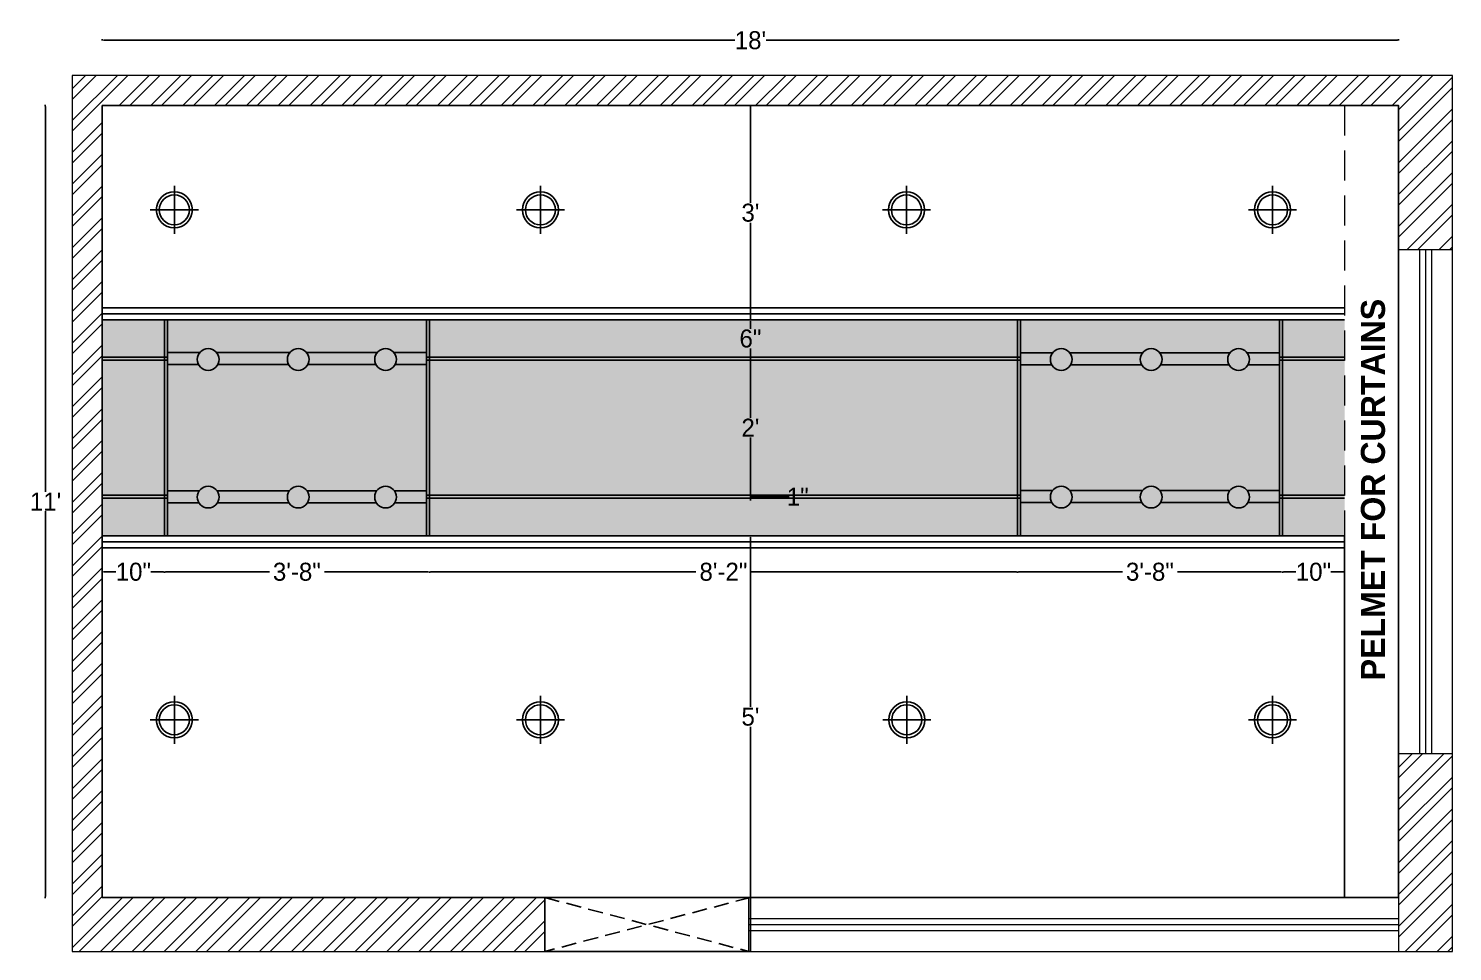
# Model space of a CAD drawing. Header units: inches. Extents: x 12792 to 19925, y -3298 to -817.
# Drawn here: x 19688.2 to 19925.5, y -2764.4 to -2610.6 of the extents above; entities that cross this region are included whole.
import ezdxf

# ---------------------------------------------------------------- set-up
doc = ezdxf.new("R2010")
doc.units = ezdxf.units.IN
doc.header["$MEASUREMENT"] = 0
doc.linetypes.add('DASHED2', pattern=[0.375, 0.25, -0.125])
doc.styles.add('HEMI', font='stylu.ttf')
doc.styles.get("Standard").update_dxf_attribs({"font": 'arial.ttf'})
doc.dimstyles.get("Standard").update_dxf_attribs({"dimtxt": 0.18, "dimasz": 0.18, "dimexe": 0.18, "dimexo": 0.0625, "dimgap": 0.09, "dimtad": 0, "dimtih": 1, "dimtoh": 1, "dimdec": 0, "dimzin": 0, "dimdsep": 46, "dimlunit": 4, "dimtxsty": 'Standard', "dimcen": 0.09, "dimadec": 0, "dimazin": 0, "dimtfac": 1, "dimtdec": 0, "dimtofl": 0, "dimtmove": 0, "dimatfit": 3, "dimfxl": 1, "dimtolj": 1, "dimtzin": 0, "dimarcsym": 0})

# ---------------------------------------------------------------- blocks, each defined once
blk = doc.blocks.new('ger')
at = {"color": 5}
for p, q in [((6473.06, -970.68), (6473.07, -978.68)), ((6469.07, -974.68), (6477.07, -974.68))]:
    blk.add_line(p, q, dxfattribs=at)
for radius in [3, 2.5]:
    blk.add_circle((6473.07, -974.68), radius, dxfattribs=at)
blk = doc.blocks.new('*D76')
at = {"color": 0, "lineweight": -2, "transparency": 16777216}
for p, q in [((19691.06, -2623.42), (19690.85, -2623.42)), ((19691.06, -2755.42), (19690.85, -2755.42))]:
    blk.add_line(p, q, dxfattribs=at)
at = {"color": 5, "lineweight": -2, "transparency": 16777216}
for p, q in [((19691.03, -2623.6), (19691.03, -2687.82)), ((19691.03, -2755.24), (19691.03, -2691.03))]:
    blk.add_line(p, q, dxfattribs=at)
at = {"color": 5, "transparency": 16777216}
for points in [[(19691, -2623.6), (19691.06, -2623.6), (19691.03, -2623.42)], [(19691, -2755.24), (19691.06, -2755.24), (19691.03, -2755.42)]]:
    blk.add_solid(points, dxfattribs=at)
at = {"layer": 'Defpoints', "color": 0, "transparency": 16777216}
for p in [(19700.49, -2623.42), (19691.03, -2755.42), (19700.49, -2755.42)]:
    blk.add_point(p, dxfattribs=at)
at = {"color": 5, "lineweight": 5, "transparency": 16777216, "insert": (19691.03, -2689.42), "char_height": 3, "attachment_point": 5, "style": 'HEMI'}
blk.add_mtext("\\A1;11'", dxfattribs=at)
blk = doc.blocks.new('*D77')
at = {"color": 0, "lineweight": -2, "transparency": 16777216}
for p, q in [((19700.49, -2612.58), (19700.49, -2612.36)), ((19916.49, -2612.58), (19916.49, -2612.36))]:
    blk.add_line(p, q, dxfattribs=at)
at = {"color": 5, "lineweight": -2, "transparency": 16777216}
for p, q in [((19700.67, -2612.54), (19805.87, -2612.54)), ((19916.31, -2612.54), (19811.11, -2612.54))]:
    blk.add_line(p, q, dxfattribs=at)
at = {"color": 5, "transparency": 16777216}
for points in [[(19700.67, -2612.51), (19700.67, -2612.57), (19700.49, -2612.54)], [(19916.31, -2612.51), (19916.31, -2612.57), (19916.49, -2612.54)]]:
    blk.add_solid(points, dxfattribs=at)
at = {"layer": 'Defpoints', "color": 0, "transparency": 16777216}
for p in [(19916.49, -2612.54), (19700.49, -2623.42), (19916.49, -2623.42)]:
    blk.add_point(p, dxfattribs=at)
at = {"color": 5, "lineweight": 5, "transparency": 16777216, "insert": (19808.49, -2612.54), "char_height": 3, "attachment_point": 5, "style": 'HEMI'}
blk.add_mtext("\\A1;18'", dxfattribs=at)
blk = doc.blocks.new('*D83')
at = {"color": 0, "lineweight": -2, "transparency": 16777216}
for p, q in [((19808.49, -2695.16), (19808.67, -2695.16)), ((19808.49, -2755.42), (19808.67, -2755.42))]:
    blk.add_line(p, q, dxfattribs=at)
at = {"color": 5, "lineweight": -2, "transparency": 16777216}
for p, q in [((19808.49, -2695.34), (19808.49, -2723.64)), ((19808.49, -2755.24), (19808.49, -2726.95))]:
    blk.add_line(p, q, dxfattribs=at)
at = {"color": 5, "transparency": 16777216}
for points in [[(19808.46, -2695.34), (19808.52, -2695.34), (19808.49, -2695.16)], [(19808.46, -2755.24), (19808.52, -2755.24), (19808.49, -2755.42)]]:
    blk.add_solid(points, dxfattribs=at)
at = {"layer": 'Defpoints', "color": 0, "transparency": 16777216}
for p in [(19808.49, -2695.16), (19808.49, -2695.16), (19808.49, -2755.42)]:
    blk.add_point(p, dxfattribs=at)
at = {"color": 5, "transparency": 16777216, "insert": (19808.49, -2725.29), "char_height": 3, "attachment_point": 5, "style": 'HEMI'}
blk.add_mtext("\\A1;5'", dxfattribs=at)
blk = doc.blocks.new('*D84')
at = {"color": 5, "lineweight": -2, "transparency": 16777216}
for p, q in [((19808.49, -2688.18), (19808.49, -2688)), ((19808.49, -2688.36), (19808.49, -2688.86)), ((19808.49, -2688.61), (19814.77, -2688.61)), ((19814.77, -2688.61), (19814.95, -2688.61)), ((19808.49, -2689.04), (19808.49, -2689.22))]:
    blk.add_line(p, q, dxfattribs=at)
at = {"color": 0, "lineweight": -2, "transparency": 16777216}
for p, q in [((19808.49, -2688.36), (19808.67, -2688.36)), ((19808.49, -2688.86), (19808.67, -2688.86))]:
    blk.add_line(p, q, dxfattribs=at)
at = {"color": 5, "transparency": 16777216}
for points in [[(19808.46, -2688.18), (19808.52, -2688.18), (19808.49, -2688.36)], [(19808.46, -2689.04), (19808.52, -2689.04), (19808.49, -2688.86)]]:
    blk.add_solid(points, dxfattribs=at)
at = {"layer": 'Defpoints', "color": 0, "transparency": 16777216}
for p in [(19808.49, -2688.36), (19808.49, -2688.86), (19808.49, -2688.86)]:
    blk.add_point(p, dxfattribs=at)
at = {"color": 5, "transparency": 16777216, "insert": (19816.37, -2688.61), "char_height": 3, "attachment_point": 5, "style": 'HEMI'}
blk.add_mtext('\\A1;1"', dxfattribs=at)
blk = doc.blocks.new('*D85')
at = {"color": 0, "lineweight": -2, "transparency": 16777216}
for p, q in [((19808.49, -2665.35), (19808.67, -2665.35)), ((19808.49, -2688.86), (19808.67, -2688.86))]:
    blk.add_line(p, q, dxfattribs=at)
at = {"color": 5, "lineweight": -2, "transparency": 16777216}
for p, q in [((19808.49, -2665.53), (19808.49, -2675.49)), ((19808.49, -2688.68), (19808.49, -2678.73))]:
    blk.add_line(p, q, dxfattribs=at)
at = {"color": 5, "transparency": 16777216}
for points in [[(19808.46, -2665.53), (19808.52, -2665.53), (19808.49, -2665.35)], [(19808.46, -2688.68), (19808.52, -2688.68), (19808.49, -2688.86)]]:
    blk.add_solid(points, dxfattribs=at)
at = {"layer": 'Defpoints', "color": 0, "transparency": 16777216}
for p in [(19808.49, -2665.35), (19808.49, -2665.35), (19808.49, -2688.86)]:
    blk.add_point(p, dxfattribs=at)
at = {"color": 5, "transparency": 16777216, "insert": (19808.49, -2677.11), "char_height": 3, "attachment_point": 5, "style": 'HEMI'}
blk.add_mtext("\\A1;2'", dxfattribs=at)
blk = doc.blocks.new('*D86')
at = {"color": 0, "lineweight": -2, "transparency": 16777216}
for p, q in [((19808.49, -2659.16), (19808.67, -2659.16)), ((19808.49, -2665.35), (19808.67, -2665.35))]:
    blk.add_line(p, q, dxfattribs=at)
at = {"color": 5, "lineweight": -2, "transparency": 16777216}
for p, q in [((19808.49, -2659.34), (19808.49, -2660.61)), ((19808.49, -2665.17), (19808.49, -2663.91))]:
    blk.add_line(p, q, dxfattribs=at)
at = {"color": 5, "transparency": 16777216}
for points in [[(19808.46, -2659.34), (19808.52, -2659.34), (19808.49, -2659.16)], [(19808.46, -2665.17), (19808.52, -2665.17), (19808.49, -2665.35)]]:
    blk.add_solid(points, dxfattribs=at)
at = {"layer": 'Defpoints', "color": 0, "transparency": 16777216}
for p in [(19808.49, -2659.16), (19808.49, -2659.16), (19808.49, -2665.35)]:
    blk.add_point(p, dxfattribs=at)
at = {"color": 5, "transparency": 16777216, "insert": (19808.49, -2662.26), "char_height": 3, "attachment_point": 5, "style": 'HEMI'}
blk.add_mtext('\\A1;6"', dxfattribs=at)
blk = doc.blocks.new('*D87')
at = {"color": 0, "lineweight": -2, "transparency": 16777216}
for p, q in [((19808.49, -2623.42), (19808.67, -2623.42)), ((19808.49, -2659.16), (19808.67, -2659.16))]:
    blk.add_line(p, q, dxfattribs=at)
at = {"color": 5, "lineweight": -2, "transparency": 16777216}
for p, q in [((19808.49, -2623.6), (19808.49, -2639.65)), ((19808.49, -2658.98), (19808.49, -2642.94))]:
    blk.add_line(p, q, dxfattribs=at)
at = {"color": 5, "transparency": 16777216}
for points in [[(19808.46, -2623.6), (19808.52, -2623.6), (19808.49, -2623.42)], [(19808.46, -2658.98), (19808.52, -2658.98), (19808.49, -2659.16)]]:
    blk.add_solid(points, dxfattribs=at)
at = {"layer": 'Defpoints', "color": 0, "transparency": 16777216}
for p in [(19808.49, -2623.42), (19808.49, -2623.42), (19808.49, -2659.16)]:
    blk.add_point(p, dxfattribs=at)
at = {"color": 5, "transparency": 16777216, "insert": (19808.49, -2641.29), "char_height": 3, "attachment_point": 5, "style": 'HEMI'}
blk.add_mtext("\\A1;3'", dxfattribs=at)
blk = doc.blocks.new('*D88')
at = {"color": 0, "lineweight": -2, "transparency": 16777216}
for p, q in [((19700.49, -2701.1), (19700.49, -2701.32)), ((19710.84, -2701.1), (19710.84, -2701.32))]:
    blk.add_line(p, q, dxfattribs=at)
at = {"color": 5, "lineweight": -2, "transparency": 16777216}
for p, q in [((19700.67, -2701.14), (19702.75, -2701.14)), ((19710.66, -2701.14), (19708.57, -2701.14))]:
    blk.add_line(p, q, dxfattribs=at)
at = {"color": 5, "transparency": 16777216}
for points in [[(19700.67, -2701.11), (19700.67, -2701.17), (19700.49, -2701.14)], [(19710.66, -2701.11), (19710.66, -2701.17), (19710.84, -2701.14)]]:
    blk.add_solid(points, dxfattribs=at)
at = {"layer": 'Defpoints', "color": 0, "transparency": 16777216}
for p in [(19700.49, -2695.16), (19710.84, -2695.16), (19710.84, -2701.14)]:
    blk.add_point(p, dxfattribs=at)
at = {"color": 5, "transparency": 16777216, "insert": (19705.66, -2701.14), "char_height": 3, "attachment_point": 5, "style": 'HEMI'}
blk.add_mtext('\\A1;10"', dxfattribs=at)
blk = doc.blocks.new('*D89')
at = {"color": 0, "lineweight": -2, "transparency": 16777216}
for p, q in [((19710.84, -2701.1), (19710.84, -2701.32)), ((19754.99, -2701.1), (19754.99, -2701.32))]:
    blk.add_line(p, q, dxfattribs=at)
at = {"color": 5, "lineweight": -2, "transparency": 16777216}
for p, q in [((19711.02, -2701.14), (19728.33, -2701.14)), ((19754.81, -2701.14), (19737.49, -2701.14))]:
    blk.add_line(p, q, dxfattribs=at)
at = {"color": 5, "transparency": 16777216}
for points in [[(19711.02, -2701.11), (19711.02, -2701.17), (19710.84, -2701.14)], [(19754.81, -2701.11), (19754.81, -2701.17), (19754.99, -2701.14)]]:
    blk.add_solid(points, dxfattribs=at)
at = {"layer": 'Defpoints', "color": 0, "transparency": 16777216}
for p in [(19710.84, -2695.16), (19754.99, -2695.16), (19754.99, -2701.14)]:
    blk.add_point(p, dxfattribs=at)
at = {"color": 5, "transparency": 16777216, "insert": (19732.91, -2701.14), "char_height": 3, "attachment_point": 5, "style": 'HEMI'}
blk.add_mtext('\\A1;3\'-8"', dxfattribs=at)
blk = doc.blocks.new('*D90')
at = {"color": 0, "lineweight": -2, "transparency": 16777216}
for p, q in [((19754.99, -2701.1), (19754.99, -2701.32)), ((19852.99, -2701.1), (19852.99, -2701.32))]:
    blk.add_line(p, q, dxfattribs=at)
at = {"color": 5, "lineweight": -2, "transparency": 16777216}
for p, q in [((19755.17, -2701.14), (19799.37, -2701.14)), ((19852.81, -2701.14), (19808.6, -2701.14))]:
    blk.add_line(p, q, dxfattribs=at)
at = {"color": 5, "transparency": 16777216}
for points in [[(19755.17, -2701.11), (19755.17, -2701.17), (19754.99, -2701.14)], [(19852.81, -2701.11), (19852.81, -2701.17), (19852.99, -2701.14)]]:
    blk.add_solid(points, dxfattribs=at)
at = {"layer": 'Defpoints', "color": 0, "transparency": 16777216}
for p in [(19754.99, -2695.16), (19852.99, -2695.16), (19852.99, -2701.14)]:
    blk.add_point(p, dxfattribs=at)
at = {"color": 5, "transparency": 16777216, "insert": (19803.99, -2701.14), "char_height": 3, "attachment_point": 5, "style": 'HEMI'}
blk.add_mtext('\\A1;8\'-2"', dxfattribs=at)
blk = doc.blocks.new('*D91')
at = {"color": 0, "lineweight": -2, "transparency": 16777216}
for p, q in [((19852.99, -2701.1), (19852.99, -2701.32)), ((19897.13, -2701.1), (19897.13, -2701.32))]:
    blk.add_line(p, q, dxfattribs=at)
at = {"color": 5, "lineweight": -2, "transparency": 16777216}
for p, q in [((19853.17, -2701.14), (19870.48, -2701.14)), ((19896.95, -2701.14), (19879.64, -2701.14))]:
    blk.add_line(p, q, dxfattribs=at)
at = {"color": 5, "transparency": 16777216}
for points in [[(19853.17, -2701.11), (19853.17, -2701.17), (19852.99, -2701.14)], [(19896.95, -2701.11), (19896.95, -2701.17), (19897.13, -2701.14)]]:
    blk.add_solid(points, dxfattribs=at)
at = {"layer": 'Defpoints', "color": 0, "transparency": 16777216}
for p in [(19852.99, -2695.16), (19897.13, -2695.16), (19897.13, -2701.14)]:
    blk.add_point(p, dxfattribs=at)
at = {"color": 5, "transparency": 16777216, "insert": (19875.06, -2701.14), "char_height": 3, "attachment_point": 5, "style": 'HEMI'}
blk.add_mtext('\\A1;3\'-8"', dxfattribs=at)
blk = doc.blocks.new('*D92')
at = {"color": 0, "lineweight": -2, "transparency": 16777216}
for p, q in [((19897.13, -2701.1), (19897.13, -2701.32)), ((19907.49, -2701.1), (19907.49, -2701.32))]:
    blk.add_line(p, q, dxfattribs=at)
at = {"color": 5, "lineweight": -2, "transparency": 16777216}
for p, q in [((19897.31, -2701.14), (19899.4, -2701.14)), ((19907.31, -2701.14), (19905.22, -2701.14))]:
    blk.add_line(p, q, dxfattribs=at)
at = {"color": 5, "transparency": 16777216}
for points in [[(19897.31, -2701.11), (19897.31, -2701.17), (19897.13, -2701.14)], [(19907.31, -2701.11), (19907.31, -2701.17), (19907.49, -2701.14)]]:
    blk.add_solid(points, dxfattribs=at)
at = {"layer": 'Defpoints', "color": 0, "transparency": 16777216}
for p in [(19897.13, -2695.16), (19907.49, -2695.16), (19907.49, -2701.14)]:
    blk.add_point(p, dxfattribs=at)
at = {"color": 5, "transparency": 16777216, "insert": (19902.31, -2701.14), "char_height": 3, "attachment_point": 5, "style": 'HEMI'}
blk.add_mtext('\\A1;10"', dxfattribs=at)

msp = doc.modelspace()

# ---------------------------------------------------------------- hatches: boundary and pattern name
at = {"true_color": 0xf27172}
h = msp.add_hatch(dxfattribs=at)
h.set_pattern_fill('ANSI32', color=11, scale=10, angle=360)
h.set_pattern_definition([(45, (2941.1493, -166.4055), (-2.6516504, 2.6516504), []), (45, (2942.917, -166.4055), (-2.6516504, 2.6516504), [])])
h.paths.add_polyline_path([(19774.22, -2755.42), (19700.49, -2755.42), (19700.49, -2623.42), (19916.49, -2623.42), (19916.49, -2647.42), (19925.49, -2647.42), (19925.49, -2618.42), (19695.49, -2618.42), (19695.49, -2764.42), (19774.22, -2764.42)])
h.paths.add_polyline_path([(19925.49, -2731.42), (19916.49, -2731.42), (19916.49, -2764.42), (19925.49, -2764.42)], flags=17)
at = {"true_color": 0xb88b6b}
h = msp.add_hatch(color=23, dxfattribs=at)
h.dxf.hatch_style = 1
h.paths.add_polyline_path([(19907.49, -2659.16), (19700.49, -2659.16), (19700.49, -2695.16), (19907.49, -2695.16)])
at = {"true_color": 0x000000}
h = msp.add_hatch(color=18, dxfattribs=at)
h.dxf.hatch_style = 1
h.paths.add_polyline_path([(19716.32, -2665.67, -0.157809), (19716.66, -2664.6), (19711.34, -2664.6), (19711.34, -2666.6), (19716.58, -2666.6, -0.136919)])
h.paths.add_polyline_path([(19731.31, -2665.67, -0.157809), (19731.66, -2664.6), (19719.6, -2664.6, -0.157809), (19719.94, -2665.67, -0.136919), (19719.68, -2666.6), (19731.58, -2666.6, -0.136919)])
h.paths.add_polyline_path([(19745.88, -2665.67, -0.157809), (19746.23, -2664.6), (19734.59, -2664.6, -0.157809), (19734.94, -2665.67, -0.136919), (19734.68, -2666.6), (19746.14, -2666.6, -0.136919)])
h.paths.add_polyline_path([(19754.49, -2664.6), (19749.16, -2664.6, -0.157809), (19749.51, -2665.67, -0.136919), (19749.24, -2666.6), (19754.49, -2666.6)])
h = msp.add_hatch(color=18, dxfattribs=at)
h.dxf.hatch_style = 1
h.paths.add_polyline_path([(19858.47, -2665.71, -0.157809), (19858.81, -2664.65), (19853.49, -2664.65), (19853.49, -2666.65), (19858.73, -2666.65, -0.136919)])
h.paths.add_polyline_path([(19873.46, -2665.71, -0.157809), (19873.81, -2664.65), (19861.75, -2664.65, -0.157809), (19862.09, -2665.71, -0.136919), (19861.83, -2666.65), (19873.72, -2666.65, -0.136919)])
h.paths.add_polyline_path([(19888.03, -2665.71, -0.157809), (19888.37, -2664.65), (19876.74, -2664.65, -0.157809), (19877.09, -2665.71, -0.136919), (19876.82, -2666.65), (19888.29, -2666.65, -0.136919)])
h.paths.add_polyline_path([(19896.63, -2664.65), (19891.31, -2664.65, -0.157809), (19891.65, -2665.71, -0.136919), (19891.39, -2666.65), (19896.63, -2666.65)])
h = msp.add_hatch(color=18, dxfattribs=at)
h.dxf.hatch_style = 1
h.paths.add_polyline_path([(19716.32, -2688.67, -0.157809), (19716.66, -2687.61), (19711.34, -2687.61), (19711.34, -2689.61), (19716.58, -2689.61, -0.136919)])
h.paths.add_polyline_path([(19731.31, -2688.67, -0.157809), (19731.66, -2687.61), (19719.6, -2687.61, -0.157809), (19719.94, -2688.67, -0.136919), (19719.68, -2689.61), (19731.58, -2689.61, -0.136919)])
h.paths.add_polyline_path([(19745.88, -2688.67, -0.157809), (19746.23, -2687.61), (19734.59, -2687.61, -0.157809), (19734.94, -2688.67, -0.136919), (19734.68, -2689.61), (19746.14, -2689.61, -0.136919)])
h.paths.add_polyline_path([(19754.49, -2687.61), (19749.16, -2687.61, -0.157809), (19749.51, -2688.67, -0.136919), (19749.24, -2689.61), (19754.49, -2689.61)])
h = msp.add_hatch(color=18, dxfattribs=at)
h.dxf.hatch_style = 1
h.paths.add_polyline_path([(19858.47, -2688.67, -0.157809), (19858.81, -2687.61), (19853.49, -2687.61), (19853.49, -2689.61), (19858.73, -2689.61, -0.136919)])
h.paths.add_polyline_path([(19873.46, -2688.67, -0.157809), (19873.81, -2687.61), (19861.75, -2687.61, -0.157809), (19862.09, -2688.67, -0.136919), (19861.83, -2689.61), (19873.72, -2689.61, -0.136919)])
h.paths.add_polyline_path([(19888.03, -2688.67, -0.157809), (19888.37, -2687.61), (19876.74, -2687.61, -0.157809), (19877.09, -2688.67, -0.136919), (19876.82, -2689.61), (19888.29, -2689.61, -0.136919)])
h.paths.add_polyline_path([(19896.63, -2687.61), (19891.31, -2687.61, -0.157809), (19891.65, -2688.67, -0.136919), (19891.39, -2689.61), (19896.63, -2689.61)])

# ---------------------------------------------------------------- linework, layer by layer
at = {"linetype": 'DASHED2', "lineweight": 5, "ltscale": 20}
msp.add_line((19907.49, -2623.42), (19907.49, -2755.42), dxfattribs=at)
at = {"color": 152, "lineweight": 5, "true_color": 0x2776bb}
for p, q in [((19916.49, -2647.42), (19925.49, -2647.42)), ((19919.99, -2647.42), (19919.99, -2731.42)), ((19920.99, -2647.42), (19920.99, -2731.42)), ((19921.99, -2647.42), (19921.99, -2731.42)), ((19916.49, -2731.42), (19925.49, -2731.42)), ((19808.22, -2758.92), (19916.49, -2758.92)), ((19808.22, -2759.92), (19916.49, -2759.92)), ((19808.22, -2760.92), (19916.49, -2760.92))]:
    msp.add_line(p, q, dxfattribs=at)
at = {"lineweight": 5}
for p, q in [((19916.49, -2647.42), (19925.49, -2647.42)), ((19808.22, -2755.42), (19916.49, -2755.42)), ((19808.22, -2764.42), (19808.22, -2755.42)), ((19808.22, -2764.42), (19925.49, -2764.42))]:
    msp.add_line(p, q, dxfattribs=at)
at = {"color": 41, "true_color": 0xf4ee51}
for p, q in [((19907.49, -2657.16), (19700.49, -2657.16)), ((19907.49, -2658.16), (19700.49, -2658.16)), ((19907.49, -2696.16), (19700.49, -2696.16)), ((19907.49, -2697.16), (19700.49, -2697.16))]:
    msp.add_line(p, q, dxfattribs=at)
for p, q in [((19907.49, -2659.16), (19700.49, -2659.16)), ((19710.84, -2659.16), (19710.84, -2695.16)), ((19711.34, -2659.16), (19711.34, -2695.16)), ((19711.34, -2665.35), (19700.49, -2665.35)), ((19711.34, -2665.85), (19700.49, -2665.85)), ((19853.49, -2665.35), (19754.49, -2665.35)), ((19853.49, -2665.85), (19754.49, -2665.85)), ((19896.63, -2665.35), (19907.49, -2665.35)), ((19896.63, -2665.85), (19907.49, -2665.85)), ((19711.34, -2688.36), (19700.49, -2688.36)), ((19749.48, -2688.36), (19749.46, -2688.36)), ((19853.49, -2688.36), (19754.49, -2688.36)), ((19896.63, -2688.36), (19907.49, -2688.36)), ((19711.34, -2688.86), (19700.49, -2688.86)), ((19853.49, -2688.86), (19754.49, -2688.86)), ((19896.63, -2688.86), (19907.49, -2688.86)), ((19907.49, -2695.16), (19700.49, -2695.16)), ((19907.49, -2695.16), (19700.49, -2695.16))]:
    msp.add_line(p, q)
at = {"linetype": 'DASHED2', "ltscale": 10}
for p, q in [((19774.22, -2755.42), (19808.22, -2764.42)), ((19808.49, -2755.42), (19774.22, -2764.42))]:
    msp.add_line(p, q, dxfattribs=at)
at = {"lineweight": 5}
msp.add_lwpolyline([(19925.49, -2764.42), (19925.49, -2618.42), (19695.49, -2618.42), (19695.49, -2764.42), (19774.22, -2764.42), (19774.22, -2755.42), (19700.49, -2755.42), (19700.49, -2623.42), (19916.49, -2623.42), (19916.49, -2764.42)], dxfattribs=at)
for points in [[(19700.49, -2755.42), (19916.49, -2755.42), (19916.49, -2623.42), (19700.49, -2623.42)], [(19700.49, -2695.16), (19907.49, -2695.16), (19907.49, -2755.42), (19700.49, -2755.42)], [(19774.22, -2764.42), (19808.49, -2764.42), (19808.49, -2755.42), (19774.22, -2755.42)]]:
    msp.add_lwpolyline(points, close=True)
for points in [[(19754.49, -2695.16), (19754.49, -2659.16)], [(19754.99, -2695.16), (19754.99, -2659.16)], [(19852.99, -2695.16), (19852.99, -2659.16)], [(19853.49, -2695.16), (19853.49, -2659.16)], [(19896.63, -2659.16), (19896.63, -2695.16)], [(19897.13, -2659.16), (19897.13, -2695.16)], [(19716.54, -2666.6), (19711.34, -2666.6), (19711.34, -2664.6), (19716.72, -2664.6)], [(19719.54, -2664.6), (19731.71, -2664.6)], [(19734.54, -2664.6), (19746.28, -2664.6)], [(19749.1, -2664.6), (19754.49, -2664.6), (19754.49, -2666.6), (19749.29, -2666.6)], [(19858.71, -2666.65), (19853.49, -2666.65), (19853.49, -2664.65), (19858.83, -2664.65)], [(19861.73, -2664.65), (19873.83, -2664.65)], [(19876.72, -2664.65), (19888.4, -2664.65)], [(19891.29, -2664.65), (19896.63, -2664.65), (19896.63, -2666.65), (19891.41, -2666.65)], [(19731.53, -2666.6), (19719.72, -2666.6)], [(19746.1, -2666.6), (19734.72, -2666.6)], [(19873.71, -2666.65), (19861.85, -2666.65)], [(19888.27, -2666.65), (19876.84, -2666.65)], [(19716.66, -2687.61), (19711.34, -2687.61), (19711.34, -2689.61), (19716.58, -2689.61)], [(19731.66, -2687.61), (19719.6, -2687.61)], [(19746.23, -2687.61), (19734.59, -2687.61)], [(19749.24, -2689.61), (19754.49, -2689.61), (19754.49, -2687.61), (19749.16, -2687.61)], [(19858.83, -2687.58), (19853.49, -2687.58), (19853.49, -2689.58), (19858.71, -2689.58)], [(19873.83, -2687.58), (19861.73, -2687.58)], [(19888.4, -2687.58), (19876.72, -2687.58)], [(19891.41, -2689.58), (19896.63, -2689.58), (19896.63, -2687.58), (19891.29, -2687.58)], [(19719.68, -2689.61), (19731.58, -2689.61)], [(19734.68, -2689.61), (19746.14, -2689.61)], [(19861.85, -2689.58), (19873.71, -2689.58)], [(19876.84, -2689.58), (19888.27, -2689.58)]]:
    msp.add_lwpolyline(points)
for centre in [(19718.13, -2665.74), (19733.13, -2665.74), (19747.69, -2665.74), (19860.28, -2665.74), (19875.27, -2665.74), (19889.84, -2665.74), (19718.13, -2688.67), (19733.13, -2688.67), (19747.69, -2688.67), (19860.28, -2688.67), (19875.27, -2688.67), (19889.84, -2688.67)]:
    msp.add_circle(centre, 1.81)
for p in [(19773.49, -2640.79), (19834.49, -2640.79), (19834.49, -2640.79), (19834.49, -2725.79)]:
    msp.add_point(p)

# ---------------------------------------------------------------- block references
at = {"rotation": 270}
for p in [(20687.17, 3832.27), (20748.17, 3832.27), (20809.17, 3832.27), (20870.17, 3832.27), (20687.17, 3747.27), (20748.17, 3747.27), (20809.23, 3747.27), (20870.17, 3747.27)]:
    msp.add_blockref('ger', p, dxfattribs=at)

# ---------------------------------------------------------------- texts
at = {"color": 152, "lineweight": 5, "true_color": 0x2776bb, "insert": (19910.22, -2719.22), "char_height": 4, "width": 106.8964, "attachment_point": 1, "rotation": 89.9906, "style": 'HEMI'}
msp.add_mtext('{\\fStylus BT|b1|i0|c0|p34;PELMET FOR CURTAINS}', dxfattribs=at)

# ---------------------------------------------------------------- dimensions: what is measured, and where the dimension line sits
at = {"lineweight": 5}
dim = msp.add_linear_dim(base=(19916.49, -2612.54), p1=(19700.49, -2623.42), p2=(19916.49, -2623.42), dimstyle='Standard', override={"dimtxt": 3, "dimtxsty": 'HEMI', "dimclrd": 5, "dimclrt": 5, "dimfxl": 0.03937, "dimfxlon": 1, "dimarcsym": 1}, dxfattribs=at)
dim.commit()
dim.dimension.update_dxf_attribs({"geometry": '*D77', "text_midpoint": (19808.49, -2612.54)})
dim = msp.add_linear_dim(base=(19691.03, -2755.42), p1=(19700.49, -2623.42), p2=(19700.49, -2755.42), angle=90, dimstyle='Standard', override={"dimtxt": 3, "dimtxsty": 'HEMI', "dimclrd": 5, "dimclrt": 5, "dimfxl": 0.03937, "dimfxlon": 1, "dimarcsym": 1}, dxfattribs=at)
dim.commit()
dim.dimension.update_dxf_attribs({"geometry": '*D76', "text_midpoint": (19691.03, -2689.42)})
for base, p1, p2, override, picture, middle in [((19808.49, -2623.42), (19808.49, -2659.16), (19808.49, -2623.42), {"dimtxt": 3, "dimtxsty": 'HEMI', "dimclrd": 5, "dimclrt": 5, "dimtmove": 1, "dimfxl": 0.03937, "dimfxlon": 1, "dimarcsym": 1}, '*D87', (19808.49, -2641.29)), ((19808.49, -2659.16), (19808.49, -2665.35), (19808.49, -2659.16), {"dimtxt": 3, "dimtxsty": 'HEMI', "dimclrd": 5, "dimclrt": 5, "dimtmove": 1, "dimfxl": 0.03937, "dimfxlon": 1, "dimarcsym": 1}, '*D86', (19808.49, -2662.26)), ((19808.49, -2665.35), (19808.49, -2688.86), (19808.49, -2665.35), {"dimtxt": 3, "dimtxsty": 'HEMI', "dimclrd": 5, "dimclrt": 5, "dimtmove": 1, "dimfxl": 0.03937, "dimfxlon": 1, "dimarcsym": 1}, '*D85', (19808.49, -2677.11)), ((19808.48629116, -2688.85782978), (19808.48629116, -2688.35782978), (19808.48629116, -2688.85782978), {"dimtxt": 3, "dimtxsty": 'HEMI', "dimclrd": 5, "dimclrt": 5, "dimtmove": 1, "dimfxl": 0.03937, "dimfxlon": 1, "dimarcsym": 1}, '*D84', (19815.04278457, -2688.60782978)), ((19808.49, -2695.16), (19808.49, -2755.42), (19808.49, -2695.16), {"dimtxt": 3, "dimtxsty": 'HEMI', "dimclrd": 5, "dimclrt": 5, "dimfxl": 0.03937, "dimfxlon": 1, "dimarcsym": 1}, '*D83', (19808.49, -2725.29))]:
    dim = msp.add_linear_dim(base=base, p1=p1, p2=p2, angle=90, dimstyle='Standard', override=override)
    dim.commit()
    dim.dimension.update_dxf_attribs({"geometry": picture, "text_midpoint": middle})
for base, p1, p2, override, picture, middle in [((19710.84, -2701.14), (19700.49, -2695.16), (19710.84, -2695.16), {"dimtxt": 3, "dimtxsty": 'HEMI', "dimclrd": 5, "dimclrt": 5, "dimfxl": 0.03937, "dimfxlon": 1, "dimarcsym": 1}, '*D88', (19705.66, -2701.14)), ((19754.99, -2701.14), (19710.84, -2695.16), (19754.99, -2695.16), {"dimtxt": 3, "dimtxsty": 'HEMI', "dimclrd": 5, "dimclrt": 5, "dimtmove": 1, "dimfxl": 0.03937, "dimfxlon": 1, "dimarcsym": 1}, '*D89', (19732.91, -2701.14)), ((19852.99, -2701.14), (19754.99, -2695.16), (19852.99, -2695.16), {"dimtxt": 3, "dimtxsty": 'HEMI', "dimclrd": 5, "dimclrt": 5, "dimtmove": 1, "dimfxl": 0.03937, "dimfxlon": 1, "dimarcsym": 1}, '*D90', (19803.99, -2701.14)), ((19897.13, -2701.14), (19852.99, -2695.16), (19897.13, -2695.16), {"dimtxt": 3, "dimtxsty": 'HEMI', "dimclrd": 5, "dimclrt": 5, "dimtmove": 1, "dimfxl": 0.03937, "dimfxlon": 1, "dimarcsym": 1}, '*D91', (19875.06, -2701.14)), ((19907.49, -2701.14), (19897.13, -2695.16), (19907.49, -2695.16), {"dimtxt": 3, "dimtxsty": 'HEMI', "dimclrd": 5, "dimclrt": 5, "dimtmove": 1, "dimfxl": 0.03937, "dimfxlon": 1, "dimarcsym": 1}, '*D92', (19902.31, -2701.14))]:
    dim = msp.add_linear_dim(base=base, p1=p1, p2=p2, dimstyle='Standard', override=override)
    dim.commit()
    dim.dimension.update_dxf_attribs({"geometry": picture, "text_midpoint": middle})

doc.saveas('drawing.dxf')
